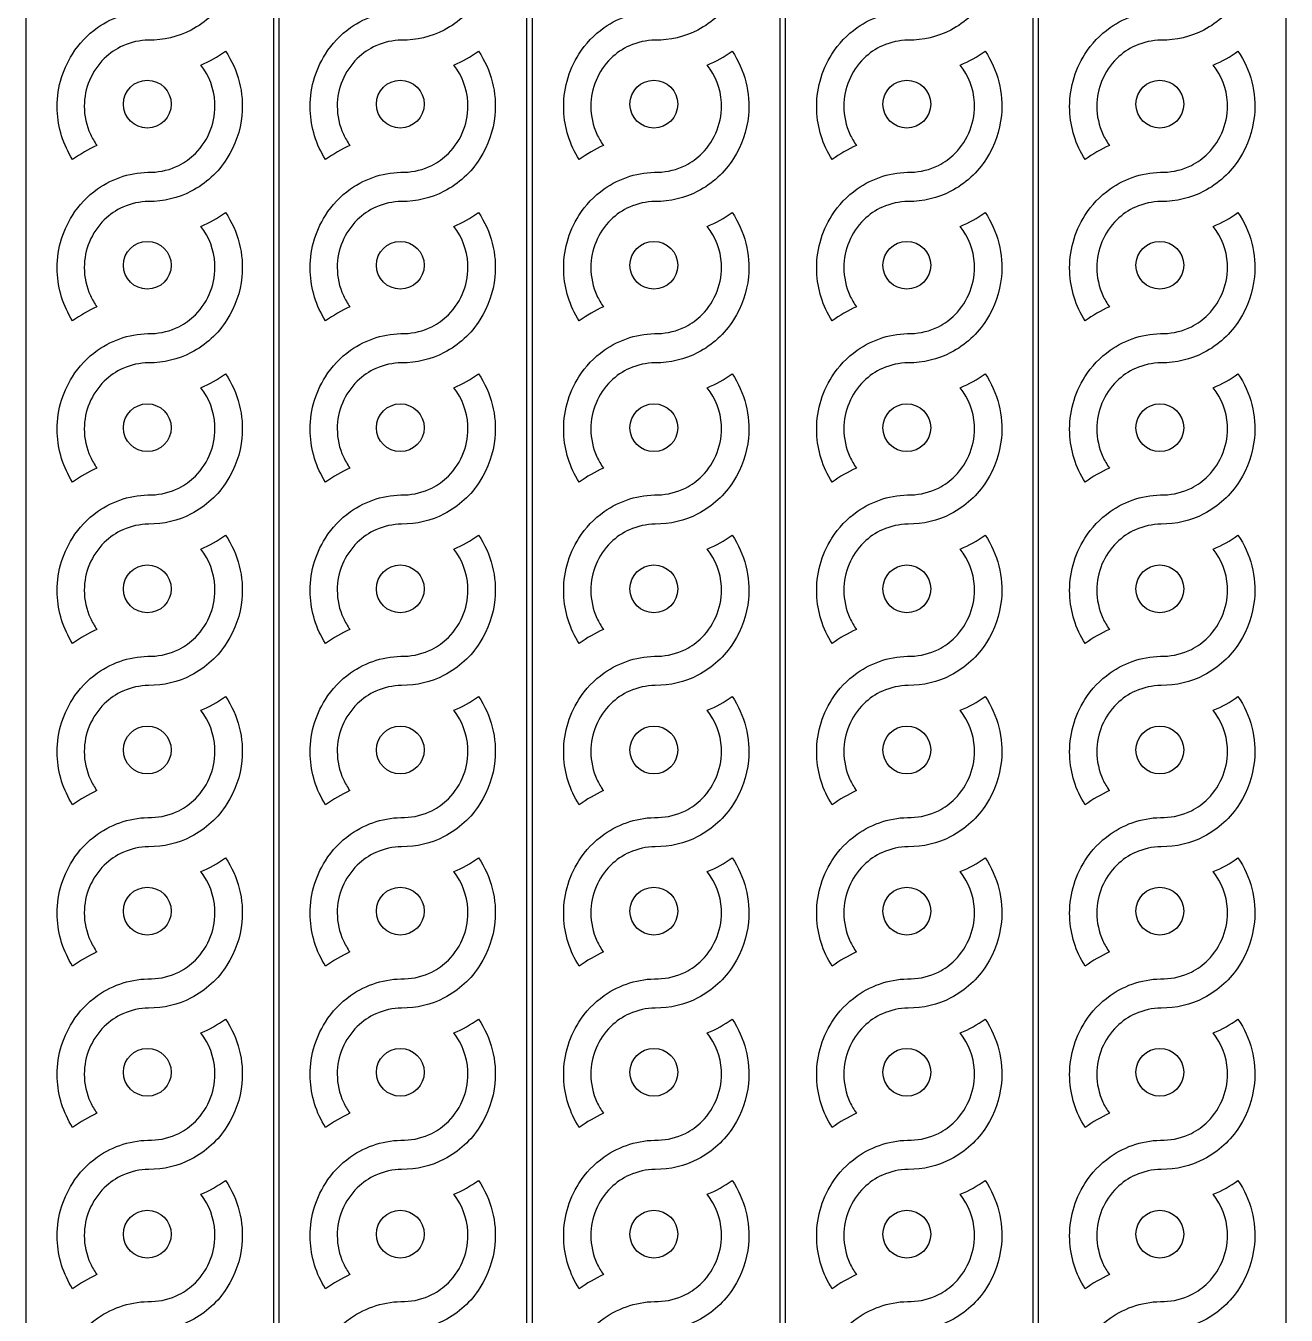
# Model space of a CAD drawing. Header units: millimetres. Extents: x 1472 to 2470, y -881 to 1113.
# Drawn here: x 1472 to 1970, y 115 to 624 of the extents above; entities that cross this region are included whole.
import ezdxf

# ---------------------------------------------------------------- set-up
doc = ezdxf.new("R2010")
doc.units = ezdxf.units.MM
doc.layers.add('Layer_1', color=70, linetype='Continuous')

msp = doc.modelspace()

# ---------------------------------------------------------------- linework, layer by layer
at = {"layer": 'Layer_1'}
for points in [[(1471.84, -880.68), (1569.84, -880.68), (1569.84, 1113.32), (1471.84, 1113.32)], [(1571.84, -880.68), (1669.84, -880.68), (1669.84, 1113.32), (1571.84, 1113.32)], [(1672.07, -880.68), (1770.07, -880.68), (1770.07, 1113.32), (1672.07, 1113.32)], [(1772.07, -880.68), (1870.07, -880.68), (1870.07, 1113.32), (1772.07, 1113.32)], [(1872.07, -880.68), (1970.07, -880.68), (1970.07, 1113.32), (1872.07, 1113.32)]]:
    msp.add_lwpolyline(points, close=True, dxfattribs=at)
for points in [[(1550.77, 677.91, -0.174969), (1557.25, 652.39, -0.119188), (1551.36, 635.43, -0.133222), (1537.23, 622.48, -0.122356), (1520.4, 618.47, 0.101449), (1510.25, 616.25, 0.088319), (1502.88, 611.2, 0.201594), (1494.95, 592.36, 0.106879), (1497.37, 581.3), (1497.37, 581.3, 0.049987), (1499.96, 576.89, 0.045317), (1490.35, 571.31, -0.133502), (1484.27, 590.76, -0.153045), (1490.28, 612.96, -0.098066), (1500.21, 623.41, -0.1591), (1521.54, 630.04, 0.109884), (1532.36, 632.73, 0.079692), (1538.88, 637.47, 0.214066), (1546.57, 657.65, 0.154056), (1541.01, 672.39, 0.064989)], [(1650.77, 677.91, -0.174969), (1657.25, 652.39, -0.119188), (1651.36, 635.43, -0.133222), (1637.23, 622.48, -0.122356), (1620.4, 618.47, 0.101449), (1610.25, 616.25, 0.088319), (1602.88, 611.2, 0.201594), (1594.95, 592.36, 0.106879), (1597.37, 581.3), (1597.37, 581.3, 0.049987), (1599.96, 576.89, 0.045317), (1590.35, 571.31, -0.133502), (1584.27, 590.76, -0.153045), (1590.28, 612.96, -0.098066), (1600.21, 623.41, -0.1591), (1621.54, 630.04, 0.109884), (1632.36, 632.73, 0.079692), (1638.88, 637.47, 0.214066), (1646.57, 657.65, 0.154056), (1641.01, 672.39, 0.064989)], [(1751.01, 677.91, -0.174969), (1757.48, 652.39, -0.119188), (1751.6, 635.43, -0.133222), (1737.46, 622.48, -0.122356), (1720.64, 618.47, 0.101449), (1710.49, 616.25, 0.088319), (1703.11, 611.2, 0.201594), (1695.18, 592.36, 0.106879), (1697.61, 581.3), (1697.61, 581.3, 0.049987), (1700.19, 576.89, 0.045317), (1690.59, 571.31, -0.133502), (1684.5, 590.76, -0.153045), (1690.51, 612.96, -0.098066), (1700.45, 623.41, -0.1591), (1721.77, 630.04, 0.109884), (1732.59, 632.73, 0.079692), (1739.11, 637.47, 0.214066), (1746.81, 657.65, 0.154056), (1741.24, 672.39, 0.064989)], [(1851.01, 677.91, -0.174969), (1857.48, 652.39, -0.119188), (1851.6, 635.43, -0.133222), (1837.46, 622.48, -0.122356), (1820.64, 618.47, 0.101449), (1810.49, 616.25, 0.088319), (1803.11, 611.2, 0.201594), (1795.18, 592.36, 0.106879), (1797.61, 581.3), (1797.61, 581.3, 0.049987), (1800.19, 576.89, 0.045317), (1790.59, 571.31, -0.133502), (1784.5, 590.76, -0.153045), (1790.51, 612.96, -0.098066), (1800.45, 623.41, -0.1591), (1821.77, 630.04, 0.109884), (1832.59, 632.73, 0.079692), (1839.11, 637.47, 0.214066), (1846.81, 657.65, 0.154056), (1841.24, 672.39, 0.064989)], [(1951.01, 677.91, -0.174969), (1957.48, 652.39, -0.119188), (1951.6, 635.43, -0.133222), (1937.46, 622.48, -0.122356), (1920.64, 618.47, 0.101449), (1910.49, 616.25, 0.088319), (1903.11, 611.2, 0.201594), (1895.18, 592.36, 0.106879), (1897.61, 581.3), (1897.61, 581.3, 0.049987), (1900.19, 576.89, 0.045317), (1890.59, 571.31, -0.133502), (1884.5, 590.76, -0.153045), (1890.51, 612.96, -0.098066), (1900.45, 623.41, -0.1591), (1921.77, 630.04, 0.109884), (1932.59, 632.73, 0.079692), (1939.11, 637.47, 0.214066), (1946.81, 657.65, 0.154056), (1941.24, 672.39, 0.064989)], [(1550.77, 614.16, -0.174969), (1557.25, 588.64, -0.119188), (1551.36, 571.68, -0.133222), (1537.23, 558.73, -0.122356), (1520.4, 554.72, 0.101449), (1510.25, 552.49, 0.088319), (1502.88, 547.45, 0.201594), (1494.95, 528.61, 0.106879), (1497.37, 517.54), (1497.37, 517.54, 0.049987), (1499.96, 513.13, 0.045317), (1490.35, 507.55, -0.133502), (1484.27, 527, -0.153045), (1490.28, 549.21, -0.098066), (1500.21, 559.66, -0.1591), (1521.54, 566.28, 0.109884), (1532.36, 568.98, 0.079692), (1538.88, 573.71, 0.214066), (1546.57, 593.89, 0.154056), (1541.01, 608.64, 0.064989)], [(1650.77, 614.16, -0.174969), (1657.25, 588.64, -0.119188), (1651.36, 571.68, -0.133222), (1637.23, 558.73, -0.122356), (1620.4, 554.72, 0.101449), (1610.25, 552.49, 0.088319), (1602.88, 547.45, 0.201594), (1594.95, 528.61, 0.106879), (1597.37, 517.54), (1597.37, 517.54, 0.049987), (1599.96, 513.13, 0.045317), (1590.35, 507.55, -0.133502), (1584.27, 527, -0.153045), (1590.28, 549.21, -0.098066), (1600.21, 559.66, -0.1591), (1621.54, 566.28, 0.109884), (1632.36, 568.98, 0.079692), (1638.88, 573.71, 0.214066), (1646.57, 593.89, 0.154056), (1641.01, 608.64, 0.064989)], [(1751.01, 614.16, -0.174969), (1757.48, 588.64, -0.119188), (1751.6, 571.68, -0.133222), (1737.46, 558.73, -0.122356), (1720.64, 554.72, 0.101449), (1710.49, 552.49, 0.088319), (1703.11, 547.45, 0.201594), (1695.18, 528.61, 0.106879), (1697.61, 517.54), (1697.61, 517.54, 0.049987), (1700.19, 513.13, 0.045317), (1690.59, 507.55, -0.133502), (1684.5, 527, -0.153045), (1690.51, 549.21, -0.098066), (1700.45, 559.66, -0.1591), (1721.77, 566.28, 0.109884), (1732.59, 568.98, 0.079692), (1739.11, 573.71, 0.214066), (1746.81, 593.89, 0.154056), (1741.24, 608.64, 0.064989)], [(1851.01, 614.16, -0.174969), (1857.48, 588.64, -0.119188), (1851.6, 571.68, -0.133222), (1837.46, 558.73, -0.122356), (1820.64, 554.72, 0.101449), (1810.49, 552.49, 0.088319), (1803.11, 547.45, 0.201594), (1795.18, 528.61, 0.106879), (1797.61, 517.54), (1797.61, 517.54, 0.049987), (1800.19, 513.13, 0.045317), (1790.59, 507.55, -0.133502), (1784.5, 527, -0.153045), (1790.51, 549.21, -0.098066), (1800.45, 559.66, -0.1591), (1821.77, 566.28, 0.109884), (1832.59, 568.98, 0.079692), (1839.11, 573.71, 0.214066), (1846.81, 593.89, 0.154056), (1841.24, 608.64, 0.064989)], [(1951.01, 614.16, -0.174969), (1957.48, 588.64, -0.119188), (1951.6, 571.68, -0.133222), (1937.46, 558.73, -0.122356), (1920.64, 554.72, 0.101449), (1910.49, 552.49, 0.088319), (1903.11, 547.45, 0.201594), (1895.18, 528.61, 0.106879), (1897.61, 517.54), (1897.61, 517.54, 0.049987), (1900.19, 513.13, 0.045317), (1890.59, 507.55, -0.133502), (1884.5, 527, -0.153045), (1890.51, 549.21, -0.098066), (1900.45, 559.66, -0.1591), (1921.77, 566.28, 0.109884), (1932.59, 568.98, 0.079692), (1939.11, 573.71, 0.214066), (1946.81, 593.89, 0.154056), (1941.24, 608.64, 0.064989)], [(1550.77, 550.4, -0.174969), (1557.25, 524.88, -0.119188), (1551.36, 507.92, -0.133222), (1537.23, 494.97, -0.122356), (1520.4, 490.96, 0.101449), (1510.25, 488.74, 0.088319), (1502.88, 483.69, 0.201594), (1494.95, 464.85, 0.106879), (1497.37, 453.79), (1497.37, 453.79, 0.049987), (1499.96, 449.38, 0.045317), (1490.35, 443.8, -0.133502), (1484.27, 463.25, -0.153045), (1490.28, 485.45, -0.098066), (1500.21, 495.9, -0.1591), (1521.54, 502.53, 0.109884), (1532.36, 505.22, 0.079692), (1538.88, 509.96, 0.214066), (1546.57, 530.14, 0.154056), (1541.01, 544.88, 0.064989)], [(1650.77, 550.4, -0.174969), (1657.25, 524.88, -0.119188), (1651.36, 507.92, -0.133222), (1637.23, 494.97, -0.122356), (1620.4, 490.96, 0.101449), (1610.25, 488.74, 0.088319), (1602.88, 483.69, 0.201594), (1594.95, 464.85, 0.106879), (1597.37, 453.79), (1597.37, 453.79, 0.049987), (1599.96, 449.38, 0.045317), (1590.35, 443.8, -0.133502), (1584.27, 463.25, -0.153045), (1590.28, 485.45, -0.098066), (1600.21, 495.9, -0.1591), (1621.54, 502.53, 0.109884), (1632.36, 505.22, 0.079692), (1638.88, 509.96, 0.214066), (1646.57, 530.14, 0.154056), (1641.01, 544.88, 0.064989)], [(1751.01, 550.4, -0.174969), (1757.48, 524.88, -0.119188), (1751.6, 507.92, -0.133222), (1737.46, 494.97, -0.122356), (1720.64, 490.96, 0.101449), (1710.49, 488.74, 0.088319), (1703.11, 483.69, 0.201594), (1695.18, 464.85, 0.106879), (1697.61, 453.79), (1697.61, 453.79, 0.049987), (1700.19, 449.38, 0.045317), (1690.59, 443.8, -0.133502), (1684.5, 463.25, -0.153045), (1690.51, 485.45, -0.098066), (1700.45, 495.9, -0.1591), (1721.77, 502.53, 0.109884), (1732.59, 505.22, 0.079692), (1739.11, 509.96, 0.214066), (1746.81, 530.14, 0.154056), (1741.24, 544.88, 0.064989)], [(1851.01, 550.4, -0.174969), (1857.48, 524.88, -0.119188), (1851.6, 507.92, -0.133222), (1837.46, 494.97, -0.122356), (1820.64, 490.96, 0.101449), (1810.49, 488.74, 0.088319), (1803.11, 483.69, 0.201594), (1795.18, 464.85, 0.106879), (1797.61, 453.79), (1797.61, 453.79, 0.049987), (1800.19, 449.38, 0.045317), (1790.59, 443.8, -0.133502), (1784.5, 463.25, -0.153045), (1790.51, 485.45, -0.098066), (1800.45, 495.9, -0.1591), (1821.77, 502.53, 0.109884), (1832.59, 505.22, 0.079692), (1839.11, 509.96, 0.214066), (1846.81, 530.14, 0.154056), (1841.24, 544.88, 0.064989)], [(1951.01, 550.4, -0.174969), (1957.48, 524.88, -0.119188), (1951.6, 507.92, -0.133222), (1937.46, 494.97, -0.122356), (1920.64, 490.96, 0.101449), (1910.49, 488.74, 0.088319), (1903.11, 483.69, 0.201594), (1895.18, 464.85, 0.106879), (1897.61, 453.79), (1897.61, 453.79, 0.049987), (1900.19, 449.38, 0.045317), (1890.59, 443.8, -0.133502), (1884.5, 463.25, -0.153045), (1890.51, 485.45, -0.098066), (1900.45, 495.9, -0.1591), (1921.77, 502.53, 0.109884), (1932.59, 505.22, 0.079692), (1939.11, 509.96, 0.214066), (1946.81, 530.14, 0.154056), (1941.24, 544.88, 0.064989)], [(1550.77, 486.65, -0.174969), (1557.25, 461.13, -0.119188), (1551.36, 444.17, -0.133222), (1537.23, 431.22, -0.122356), (1520.4, 427.21, 0.101449), (1510.25, 424.98, 0.088319), (1502.88, 419.94, 0.201594), (1494.95, 401.1, 0.106879), (1497.37, 390.03), (1497.37, 390.03, 0.049987), (1499.96, 385.62, 0.045317), (1490.35, 380.04, -0.133502), (1484.27, 399.49, -0.153045), (1490.28, 421.7, -0.098066), (1500.21, 432.14, -0.1591), (1521.54, 438.77, 0.109884), (1532.36, 441.47, 0.079692), (1538.88, 446.2, 0.214066), (1546.57, 466.38, 0.154056), (1541.01, 481.13, 0.064989)], [(1650.77, 486.65, -0.174969), (1657.25, 461.13, -0.119188), (1651.36, 444.17, -0.133222), (1637.23, 431.22, -0.122356), (1620.4, 427.21, 0.101449), (1610.25, 424.98, 0.088319), (1602.88, 419.94, 0.201594), (1594.95, 401.1, 0.106879), (1597.37, 390.03), (1597.37, 390.03, 0.049987), (1599.96, 385.62, 0.045317), (1590.35, 380.04, -0.133502), (1584.27, 399.49, -0.153045), (1590.28, 421.7, -0.098066), (1600.21, 432.14, -0.1591), (1621.54, 438.77, 0.109884), (1632.36, 441.47, 0.079692), (1638.88, 446.2, 0.214066), (1646.57, 466.38, 0.154056), (1641.01, 481.13, 0.064989)], [(1751.01, 486.65, -0.174969), (1757.48, 461.13, -0.119188), (1751.6, 444.17, -0.133222), (1737.46, 431.22, -0.122356), (1720.64, 427.21, 0.101449), (1710.49, 424.98, 0.088319), (1703.11, 419.94, 0.201594), (1695.18, 401.1, 0.106879), (1697.61, 390.03), (1697.61, 390.03, 0.049987), (1700.19, 385.62, 0.045317), (1690.59, 380.04, -0.133502), (1684.5, 399.49, -0.153045), (1690.51, 421.7, -0.098066), (1700.45, 432.14, -0.1591), (1721.77, 438.77, 0.109884), (1732.59, 441.47, 0.079692), (1739.11, 446.2, 0.214066), (1746.81, 466.38, 0.154056), (1741.24, 481.13, 0.064989)], [(1851.01, 486.65, -0.174969), (1857.48, 461.13, -0.119188), (1851.6, 444.17, -0.133222), (1837.46, 431.22, -0.122356), (1820.64, 427.21, 0.101449), (1810.49, 424.98, 0.088319), (1803.11, 419.94, 0.201594), (1795.18, 401.1, 0.106879), (1797.61, 390.03), (1797.61, 390.03, 0.049987), (1800.19, 385.62, 0.045317), (1790.59, 380.04, -0.133502), (1784.5, 399.49, -0.153045), (1790.51, 421.7, -0.098066), (1800.45, 432.14, -0.1591), (1821.77, 438.77, 0.109884), (1832.59, 441.47, 0.079692), (1839.11, 446.2, 0.214066), (1846.81, 466.38, 0.154056), (1841.24, 481.13, 0.064989)], [(1951.01, 486.65, -0.174969), (1957.48, 461.13, -0.119188), (1951.6, 444.17, -0.133222), (1937.46, 431.22, -0.122356), (1920.64, 427.21, 0.101449), (1910.49, 424.98, 0.088319), (1903.11, 419.94, 0.201594), (1895.18, 401.1, 0.106879), (1897.61, 390.03), (1897.61, 390.03, 0.049987), (1900.19, 385.62, 0.045317), (1890.59, 380.04, -0.133502), (1884.5, 399.49, -0.153045), (1890.51, 421.7, -0.098066), (1900.45, 432.14, -0.1591), (1921.77, 438.77, 0.109884), (1932.59, 441.47, 0.079692), (1939.11, 446.2, 0.214066), (1946.81, 466.38, 0.154056), (1941.24, 481.13, 0.064989)], [(1550.77, 422.89, -0.174969), (1557.25, 397.37, -0.119188), (1551.36, 380.41, -0.133222), (1537.23, 367.46, -0.122356), (1520.4, 363.45, 0.101449), (1510.25, 361.22, 0.088319), (1502.88, 356.18, 0.201594), (1494.95, 337.34, 0.106879), (1497.37, 326.28), (1497.37, 326.28, 0.049987), (1499.96, 321.87, 0.045317), (1490.35, 316.29, -0.133502), (1484.27, 335.74, -0.153045), (1490.28, 357.94, -0.098066), (1500.21, 368.39, -0.1591), (1521.54, 375.01, 0.109884), (1532.36, 377.71, 0.079692), (1538.88, 382.45, 0.214066), (1546.57, 402.63, 0.154056), (1541.01, 417.37, 0.064989)], [(1650.77, 422.89, -0.174969), (1657.25, 397.37, -0.119188), (1651.36, 380.41, -0.133222), (1637.23, 367.46, -0.122356), (1620.4, 363.45, 0.101449), (1610.25, 361.22, 0.088319), (1602.88, 356.18, 0.201594), (1594.95, 337.34, 0.106879), (1597.37, 326.28), (1597.37, 326.28, 0.049987), (1599.96, 321.87, 0.045317), (1590.35, 316.29, -0.133502), (1584.27, 335.74, -0.153045), (1590.28, 357.94, -0.098066), (1600.21, 368.39, -0.1591), (1621.54, 375.01, 0.109884), (1632.36, 377.71, 0.079692), (1638.88, 382.45, 0.214066), (1646.57, 402.63, 0.154056), (1641.01, 417.37, 0.064989)], [(1751.01, 422.89, -0.174969), (1757.48, 397.37, -0.119188), (1751.6, 380.41, -0.133222), (1737.46, 367.46, -0.122356), (1720.64, 363.45, 0.101449), (1710.49, 361.22, 0.088319), (1703.11, 356.18, 0.201594), (1695.18, 337.34, 0.106879), (1697.61, 326.28), (1697.61, 326.28, 0.049987), (1700.19, 321.87, 0.045317), (1690.59, 316.29, -0.133502), (1684.5, 335.74, -0.153045), (1690.51, 357.94, -0.098066), (1700.45, 368.39, -0.1591), (1721.77, 375.01, 0.109884), (1732.59, 377.71, 0.079692), (1739.11, 382.45, 0.214066), (1746.81, 402.63, 0.154056), (1741.24, 417.37, 0.064989)], [(1851.01, 422.89, -0.174969), (1857.48, 397.37, -0.119188), (1851.6, 380.41, -0.133222), (1837.46, 367.46, -0.122356), (1820.64, 363.45, 0.101449), (1810.49, 361.22, 0.088319), (1803.11, 356.18, 0.201594), (1795.18, 337.34, 0.106879), (1797.61, 326.28), (1797.61, 326.28, 0.049987), (1800.19, 321.87, 0.045317), (1790.59, 316.29, -0.133502), (1784.5, 335.74, -0.153045), (1790.51, 357.94, -0.098066), (1800.45, 368.39, -0.1591), (1821.77, 375.01, 0.109884), (1832.59, 377.71, 0.079692), (1839.11, 382.45, 0.214066), (1846.81, 402.63, 0.154056), (1841.24, 417.37, 0.064989)], [(1951.01, 422.89, -0.174969), (1957.48, 397.37, -0.119188), (1951.6, 380.41, -0.133222), (1937.46, 367.46, -0.122356), (1920.64, 363.45, 0.101449), (1910.49, 361.22, 0.088319), (1903.11, 356.18, 0.201594), (1895.18, 337.34, 0.106879), (1897.61, 326.28), (1897.61, 326.28, 0.049987), (1900.19, 321.87, 0.045317), (1890.59, 316.29, -0.133502), (1884.5, 335.74, -0.153045), (1890.51, 357.94, -0.098066), (1900.45, 368.39, -0.1591), (1921.77, 375.01, 0.109884), (1932.59, 377.71, 0.079692), (1939.11, 382.45, 0.214066), (1946.81, 402.63, 0.154056), (1941.24, 417.37, 0.064989)], [(1550.77, 359.14, -0.174969), (1557.25, 333.62, -0.119188), (1551.36, 316.65, -0.133222), (1537.23, 303.71, -0.122356), (1520.4, 299.7, 0.101449), (1510.25, 297.47, 0.088319), (1502.88, 292.42, 0.201594), (1494.95, 273.59, 0.106879), (1497.37, 262.52), (1497.37, 262.52, 0.049987), (1499.96, 258.11, 0.045317), (1490.35, 252.53, -0.133502), (1484.27, 271.98, -0.153045), (1490.28, 294.19, -0.098066), (1500.21, 304.63, -0.1591), (1521.54, 311.26, 0.109884), (1532.36, 313.96, 0.079692), (1538.88, 318.69, 0.214066), (1546.57, 338.87, 0.154056), (1541.01, 353.62, 0.064989)], [(1650.77, 359.14, -0.174969), (1657.25, 333.62, -0.119188), (1651.36, 316.65, -0.133222), (1637.23, 303.71, -0.122356), (1620.4, 299.7, 0.101449), (1610.25, 297.47, 0.088319), (1602.88, 292.42, 0.201594), (1594.95, 273.59, 0.106879), (1597.37, 262.52), (1597.37, 262.52, 0.049987), (1599.96, 258.11, 0.045317), (1590.35, 252.53, -0.133502), (1584.27, 271.98, -0.153045), (1590.28, 294.19, -0.098066), (1600.21, 304.63, -0.1591), (1621.54, 311.26, 0.109884), (1632.36, 313.96, 0.079692), (1638.88, 318.69, 0.214066), (1646.57, 338.87, 0.154056), (1641.01, 353.62, 0.064989)], [(1751.01, 359.14, -0.174969), (1757.48, 333.62, -0.119188), (1751.6, 316.65, -0.133222), (1737.46, 303.71, -0.122356), (1720.64, 299.7, 0.101449), (1710.49, 297.47, 0.088319), (1703.11, 292.42, 0.201594), (1695.18, 273.59, 0.106879), (1697.61, 262.52), (1697.61, 262.52, 0.049987), (1700.19, 258.11, 0.045317), (1690.59, 252.53, -0.133502), (1684.5, 271.98, -0.153045), (1690.51, 294.19, -0.098066), (1700.45, 304.63, -0.1591), (1721.77, 311.26, 0.109884), (1732.59, 313.96, 0.079692), (1739.11, 318.69, 0.214066), (1746.81, 338.87, 0.154056), (1741.24, 353.62, 0.064989)], [(1851.01, 359.14, -0.174969), (1857.48, 333.62, -0.119188), (1851.6, 316.65, -0.133222), (1837.46, 303.71, -0.122356), (1820.64, 299.7, 0.101449), (1810.49, 297.47, 0.088319), (1803.11, 292.42, 0.201594), (1795.18, 273.59, 0.106879), (1797.61, 262.52), (1797.61, 262.52, 0.049987), (1800.19, 258.11, 0.045317), (1790.59, 252.53, -0.133502), (1784.5, 271.98, -0.153045), (1790.51, 294.19, -0.098066), (1800.45, 304.63, -0.1591), (1821.77, 311.26, 0.109884), (1832.59, 313.96, 0.079692), (1839.11, 318.69, 0.214066), (1846.81, 338.87, 0.154056), (1841.24, 353.62, 0.064989)], [(1951.01, 359.14, -0.174969), (1957.48, 333.62, -0.119188), (1951.6, 316.65, -0.133222), (1937.46, 303.71, -0.122356), (1920.64, 299.7, 0.101449), (1910.49, 297.47, 0.088319), (1903.11, 292.42, 0.201594), (1895.18, 273.59, 0.106879), (1897.61, 262.52), (1897.61, 262.52, 0.049987), (1900.19, 258.11, 0.045317), (1890.59, 252.53, -0.133502), (1884.5, 271.98, -0.153045), (1890.51, 294.19, -0.098066), (1900.45, 304.63, -0.1591), (1921.77, 311.26, 0.109884), (1932.59, 313.96, 0.079692), (1939.11, 318.69, 0.214066), (1946.81, 338.87, 0.154056), (1941.24, 353.62, 0.064989)], [(1550.77, 295.38, -0.174969), (1557.25, 269.86, -0.119188), (1551.36, 252.9, -0.133222), (1537.23, 239.95, -0.122356), (1520.4, 235.94, 0.101449), (1510.25, 233.71, 0.088319), (1502.88, 228.67, 0.201594), (1494.95, 209.83, 0.106879), (1497.37, 198.77), (1497.37, 198.77, 0.049987), (1499.96, 194.36, 0.045317), (1490.35, 188.78, -0.133502), (1484.27, 208.23, -0.153045), (1490.28, 230.43, -0.098066), (1500.21, 240.88, -0.1591), (1521.54, 247.5, 0.109884), (1532.36, 250.2, 0.079692), (1538.88, 254.94, 0.214066), (1546.57, 275.12, 0.154056), (1541.01, 289.86, 0.064989)], [(1650.77, 295.38, -0.174969), (1657.25, 269.86, -0.119188), (1651.36, 252.9, -0.133222), (1637.23, 239.95, -0.122356), (1620.4, 235.94, 0.101449), (1610.25, 233.71, 0.088319), (1602.88, 228.67, 0.201594), (1594.95, 209.83, 0.106879), (1597.37, 198.77), (1597.37, 198.77, 0.049987), (1599.96, 194.36, 0.045317), (1590.35, 188.78, -0.133502), (1584.27, 208.23, -0.153045), (1590.28, 230.43, -0.098066), (1600.21, 240.88, -0.1591), (1621.54, 247.5, 0.109884), (1632.36, 250.2, 0.079692), (1638.88, 254.94, 0.214066), (1646.57, 275.12, 0.154056), (1641.01, 289.86, 0.064989)], [(1751.01, 295.38, -0.174969), (1757.48, 269.86, -0.119188), (1751.6, 252.9, -0.133222), (1737.46, 239.95, -0.122356), (1720.64, 235.94, 0.101449), (1710.49, 233.71, 0.088319), (1703.11, 228.67, 0.201594), (1695.18, 209.83, 0.106879), (1697.61, 198.77), (1697.61, 198.77, 0.049987), (1700.19, 194.36, 0.045317), (1690.59, 188.78, -0.133502), (1684.5, 208.23, -0.153045), (1690.51, 230.43, -0.098066), (1700.45, 240.88, -0.1591), (1721.77, 247.5, 0.109884), (1732.59, 250.2, 0.079692), (1739.11, 254.94, 0.214066), (1746.81, 275.12, 0.154056), (1741.24, 289.86, 0.064989)], [(1851.01, 295.38, -0.174969), (1857.48, 269.86, -0.119188), (1851.6, 252.9, -0.133222), (1837.46, 239.95, -0.122356), (1820.64, 235.94, 0.101449), (1810.49, 233.71, 0.088319), (1803.11, 228.67, 0.201594), (1795.18, 209.83, 0.106879), (1797.61, 198.77), (1797.61, 198.77, 0.049987), (1800.19, 194.36, 0.045317), (1790.59, 188.78, -0.133502), (1784.5, 208.23, -0.153045), (1790.51, 230.43, -0.098066), (1800.45, 240.88, -0.1591), (1821.77, 247.5, 0.109884), (1832.59, 250.2, 0.079692), (1839.11, 254.94, 0.214066), (1846.81, 275.12, 0.154056), (1841.24, 289.86, 0.064989)], [(1951.01, 295.38, -0.174969), (1957.48, 269.86, -0.119188), (1951.6, 252.9, -0.133222), (1937.46, 239.95, -0.122356), (1920.64, 235.94, 0.101449), (1910.49, 233.71, 0.088319), (1903.11, 228.67, 0.201594), (1895.18, 209.83, 0.106879), (1897.61, 198.77), (1897.61, 198.77, 0.049987), (1900.19, 194.36, 0.045317), (1890.59, 188.78, -0.133502), (1884.5, 208.23, -0.153045), (1890.51, 230.43, -0.098066), (1900.45, 240.88, -0.1591), (1921.77, 247.5, 0.109884), (1932.59, 250.2, 0.079692), (1939.11, 254.94, 0.214066), (1946.81, 275.12, 0.154056), (1941.24, 289.86, 0.064989)], [(1550.77, 231.63, -0.174969), (1557.25, 206.11, -0.119188), (1551.36, 189.14, -0.133222), (1537.23, 176.2, -0.122356), (1520.4, 172.19, 0.101449), (1510.25, 169.96, 0.088319), (1502.88, 164.91, 0.201594), (1494.95, 146.08, 0.106879), (1497.37, 135.01), (1497.37, 135.01, 0.049987), (1499.96, 130.6, 0.045317), (1490.35, 125.02, -0.133502), (1484.27, 144.47, -0.153045), (1490.28, 166.68, -0.098066), (1500.21, 177.12, -0.1591), (1521.54, 183.75, 0.109884), (1532.36, 186.44, 0.079692), (1538.88, 191.18, 0.214066), (1546.57, 211.36, 0.154056), (1541.01, 226.11, 0.064989)], [(1650.77, 231.63, -0.174969), (1657.25, 206.11, -0.119188), (1651.36, 189.14, -0.133222), (1637.23, 176.2, -0.122356), (1620.4, 172.19, 0.101449), (1610.25, 169.96, 0.088319), (1602.88, 164.91, 0.201594), (1594.95, 146.08, 0.106879), (1597.37, 135.01), (1597.37, 135.01, 0.049987), (1599.96, 130.6, 0.045317), (1590.35, 125.02, -0.133502), (1584.27, 144.47, -0.153045), (1590.28, 166.68, -0.098066), (1600.21, 177.12, -0.1591), (1621.54, 183.75, 0.109884), (1632.36, 186.44, 0.079692), (1638.88, 191.18, 0.214066), (1646.57, 211.36, 0.154056), (1641.01, 226.11, 0.064989)], [(1751.01, 231.63, -0.174969), (1757.48, 206.11, -0.119188), (1751.6, 189.14, -0.133222), (1737.46, 176.2, -0.122356), (1720.64, 172.19, 0.101449), (1710.49, 169.96, 0.088319), (1703.11, 164.91, 0.201594), (1695.18, 146.08, 0.106879), (1697.61, 135.01), (1697.61, 135.01, 0.049987), (1700.19, 130.6, 0.045317), (1690.59, 125.02, -0.133502), (1684.5, 144.47, -0.153045), (1690.51, 166.68, -0.098066), (1700.45, 177.12, -0.1591), (1721.77, 183.75, 0.109884), (1732.59, 186.44, 0.079692), (1739.11, 191.18, 0.214066), (1746.81, 211.36, 0.154056), (1741.24, 226.11, 0.064989)], [(1851.01, 231.63, -0.174969), (1857.48, 206.11, -0.119188), (1851.6, 189.14, -0.133222), (1837.46, 176.2, -0.122356), (1820.64, 172.19, 0.101449), (1810.49, 169.96, 0.088319), (1803.11, 164.91, 0.201594), (1795.18, 146.08, 0.106879), (1797.61, 135.01), (1797.61, 135.01, 0.049987), (1800.19, 130.6, 0.045317), (1790.59, 125.02, -0.133502), (1784.5, 144.47, -0.153045), (1790.51, 166.68, -0.098066), (1800.45, 177.12, -0.1591), (1821.77, 183.75, 0.109884), (1832.59, 186.44, 0.079692), (1839.11, 191.18, 0.214066), (1846.81, 211.36, 0.154056), (1841.24, 226.11, 0.064989)], [(1951.01, 231.63, -0.174969), (1957.48, 206.11, -0.119188), (1951.6, 189.14, -0.133222), (1937.46, 176.2, -0.122356), (1920.64, 172.19, 0.101449), (1910.49, 169.96, 0.088319), (1903.11, 164.91, 0.201594), (1895.18, 146.08, 0.106879), (1897.61, 135.01), (1897.61, 135.01, 0.049987), (1900.19, 130.6, 0.045317), (1890.59, 125.02, -0.133502), (1884.5, 144.47, -0.153045), (1890.51, 166.68, -0.098066), (1900.45, 177.12, -0.1591), (1921.77, 183.75, 0.109884), (1932.59, 186.44, 0.079692), (1939.11, 191.18, 0.214066), (1946.81, 211.36, 0.154056), (1941.24, 226.11, 0.064989)], [(1550.77, 167.87, -0.174969), (1557.25, 142.35, -0.119188), (1551.36, 125.39, -0.133222), (1537.23, 112.44, -0.122356), (1520.4, 108.43, 0.101449), (1510.25, 106.2, 0.088319), (1502.88, 101.16, 0.201594), (1494.95, 82.32, 0.106879), (1497.37, 71.26), (1497.37, 71.26, 0.049987), (1499.96, 66.85, 0.045317), (1490.35, 61.27, -0.133502), (1484.27, 80.72, -0.153045), (1490.28, 102.92, -0.098066), (1500.21, 113.37, -0.1591), (1521.54, 119.99, 0.109884), (1532.36, 122.69, 0.079692), (1538.88, 127.43, 0.214066), (1546.57, 147.6, 0.154056), (1541.01, 162.35, 0.064989)], [(1650.77, 167.87, -0.174969), (1657.25, 142.35, -0.119188), (1651.36, 125.39, -0.133222), (1637.23, 112.44, -0.122356), (1620.4, 108.43, 0.101449), (1610.25, 106.2, 0.088319), (1602.88, 101.16, 0.201594), (1594.95, 82.32, 0.106879), (1597.37, 71.26), (1597.37, 71.26, 0.049987), (1599.96, 66.85, 0.045317), (1590.35, 61.27, -0.133502), (1584.27, 80.72, -0.153045), (1590.28, 102.92, -0.098066), (1600.21, 113.37, -0.1591), (1621.54, 119.99, 0.109884), (1632.36, 122.69, 0.079692), (1638.88, 127.43, 0.214066), (1646.57, 147.6, 0.154056), (1641.01, 162.35, 0.064989)], [(1751.01, 167.87, -0.174969), (1757.48, 142.35, -0.119188), (1751.6, 125.39, -0.133222), (1737.46, 112.44, -0.122356), (1720.64, 108.43, 0.101449), (1710.49, 106.2, 0.088319), (1703.11, 101.16, 0.201594), (1695.18, 82.32, 0.106879), (1697.61, 71.26), (1697.61, 71.26, 0.049987), (1700.19, 66.85, 0.045317), (1690.59, 61.27, -0.133502), (1684.5, 80.72, -0.153045), (1690.51, 102.92, -0.098066), (1700.45, 113.37, -0.1591), (1721.77, 119.99, 0.109884), (1732.59, 122.69, 0.079692), (1739.11, 127.43, 0.214066), (1746.81, 147.6, 0.154056), (1741.24, 162.35, 0.064989)], [(1851.01, 167.87, -0.174969), (1857.48, 142.35, -0.119188), (1851.6, 125.39, -0.133222), (1837.46, 112.44, -0.122356), (1820.64, 108.43, 0.101449), (1810.49, 106.2, 0.088319), (1803.11, 101.16, 0.201594), (1795.18, 82.32, 0.106879), (1797.61, 71.26), (1797.61, 71.26, 0.049987), (1800.19, 66.85, 0.045317), (1790.59, 61.27, -0.133502), (1784.5, 80.72, -0.153045), (1790.51, 102.92, -0.098066), (1800.45, 113.37, -0.1591), (1821.77, 119.99, 0.109884), (1832.59, 122.69, 0.079692), (1839.11, 127.43, 0.214066), (1846.81, 147.6, 0.154056), (1841.24, 162.35, 0.064989)], [(1951.01, 167.87, -0.174969), (1957.48, 142.35, -0.119188), (1951.6, 125.39, -0.133222), (1937.46, 112.44, -0.122356), (1920.64, 108.43, 0.101449), (1910.49, 106.2, 0.088319), (1903.11, 101.16, 0.201594), (1895.18, 82.32, 0.106879), (1897.61, 71.26), (1897.61, 71.26, 0.049987), (1900.19, 66.85, 0.045317), (1890.59, 61.27, -0.133502), (1884.5, 80.72, -0.153045), (1890.51, 102.92, -0.098066), (1900.45, 113.37, -0.1591), (1921.77, 119.99, 0.109884), (1932.59, 122.69, 0.079692), (1939.11, 127.43, 0.214066), (1946.81, 147.6, 0.154056), (1941.24, 162.35, 0.064989)]]:
    msp.add_lwpolyline(points, format="xyb", close=True, dxfattribs=at)
for centre in [(1519.88, 593.19), (1619.88, 593.19), (1720.11, 593.19), (1820.11, 593.19), (1920.11, 593.19), (1519.88, 529.51), (1619.88, 529.51), (1720.11, 529.51), (1820.11, 529.51), (1920.11, 529.51), (1519.88, 465.3), (1619.88, 465.3), (1720.11, 465.3), (1820.11, 465.3), (1920.11, 465.3), (1519.88, 401.62), (1619.88, 401.62), (1720.11, 401.62), (1820.11, 401.62), (1920.11, 401.62), (1519.88, 337.94), (1619.88, 337.94), (1720.11, 337.94), (1820.11, 337.94), (1920.11, 337.94), (1519.88, 274.26), (1619.88, 274.26), (1720.11, 274.26), (1820.11, 274.26), (1920.11, 274.26), (1519.88, 210.58), (1619.88, 210.58), (1720.11, 210.58), (1820.11, 210.58), (1920.11, 210.58), (1519.88, 146.6), (1619.88, 146.6), (1720.11, 146.6), (1820.11, 146.6), (1920.11, 146.6)]:
    msp.add_circle(centre, 9.44, dxfattribs=at)

doc.saveas('drawing.dxf')
